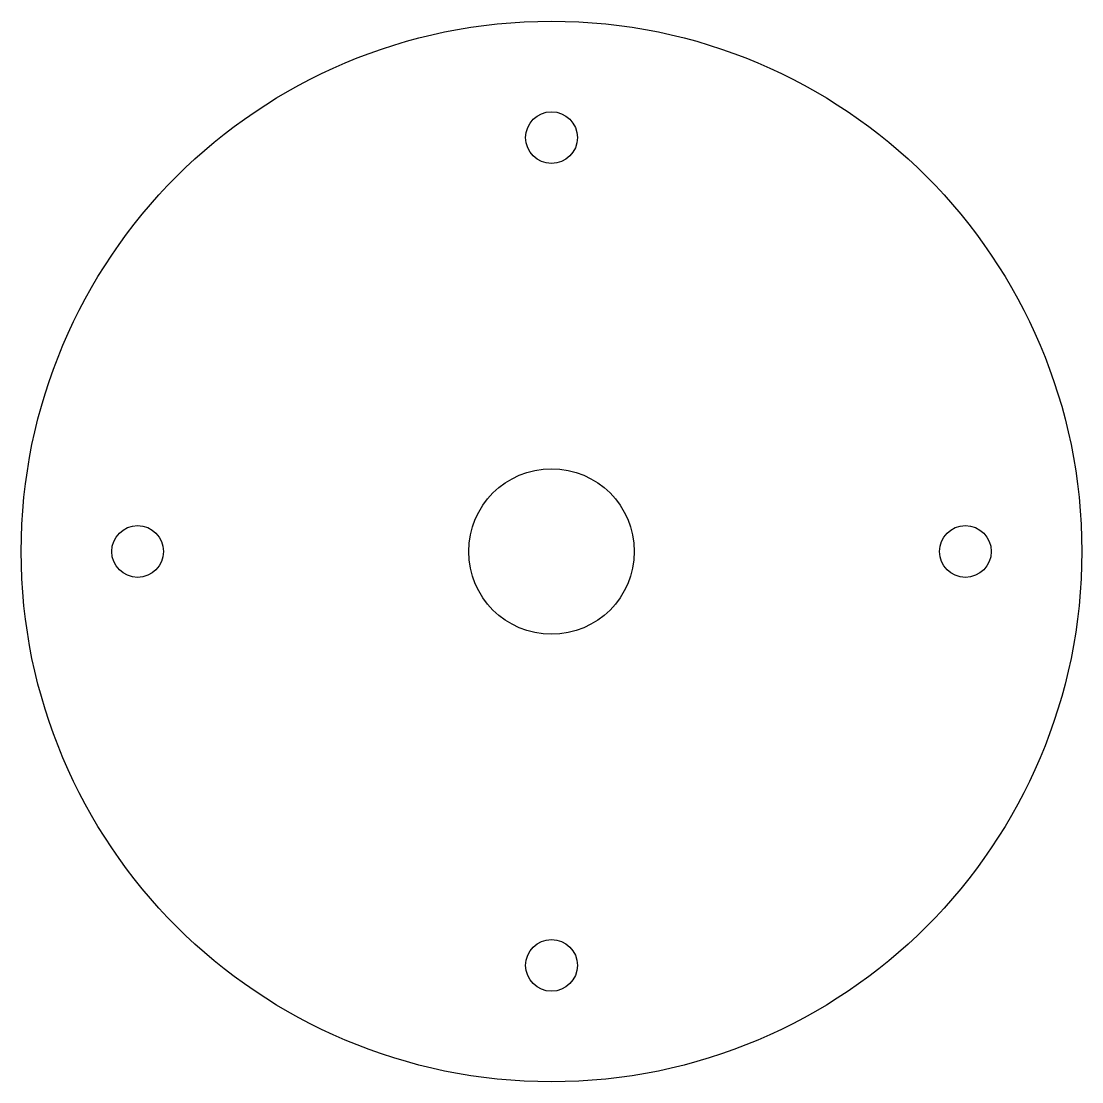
# Model space of a CAD drawing. Extents: x 6 to 211, y 4 to 209.
import ezdxf

# ---------------------------------------------------------------- set-up
doc = ezdxf.new("R2010")
doc.units = 0
doc.layers.get('0').update_dxf_attribs({"linetype": 'CONTINUOUS'})

msp = doc.modelspace()

# ---------------------------------------------------------------- linework, layer by layer
at = {"color": 7, "linetype": 'CONTINUOUS'}
for centre, radius in [((108.35, 106.34), 102.5), ((108.35, 186.34), 5), ((108.35, 106.34), 16), ((28.35, 106.34), 5), ((188.35, 106.34), 5), ((108.35, 26.34), 5)]:
    msp.add_circle(centre, radius, dxfattribs=at)

doc.saveas('drawing.dxf')
